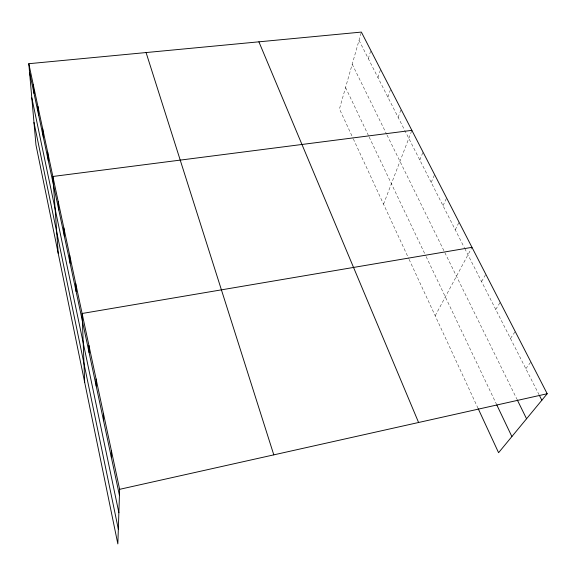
<?xml version="1.0" encoding="UTF-8"?>
<svg xmlns="http://www.w3.org/2000/svg" width="576" height="576" viewBox="0 0 576 576"><rect width="100%" height="100%" fill="white"/><g stroke="black" fill="none" stroke-linecap="round" stroke-linejoin="round"><path stroke-width="0.43" stroke-dasharray="2.88 2.16" d="M361.138 32.911L339.444 108.929L352.944 138.082M368.338 58.68L370.57 51.286M377.957 77.616L380.57 69.444M387.893 97.186L390.65 89.064M398.174 117.418L400.788 110.16M383.537 204.185L411.869 130.356M419.803 159.998L423.036 152.093M431.201 182.434L434.614 174.622M443.016 205.682L446.609 197.971M455.263 229.788L459.058 222.199M435.197 315.778L471.982 247.342M481.572 281.585L485.82 274.277M495.727 309.449L500.227 302.314M510.466 338.465L515.232 331.517M525.823 368.698L530.87 361.966M359.021 40.349L464.393 247.774M464.789 248.551L539.042 394.711M352.21 64.21L386.64 134.237M387.036 135.036L516.838 399.017M345.564 87.494L368.77 136.202M369.144 137.002L425.729 255.758M426.118 256.565L496.375 404.028M353.311 138.888L408.715 258.574M409.082 259.373L478.188 408.643"/><path stroke-width="0.86" d="M111.319 457.207L111.406 450.734M28.8 63.706L119.635 489.326L117.842 543.917L35.964 144.965L28.8 63.706L361.375 32.083L547.2 393.739L498.578 452.7L478.188 408.643M119.635 489.326L547.2 393.739M471.982 247.342L82.109 313.488L84.686 382.356M411.869 130.356L52.87 176.472L58.198 253.31M539.446 395.503L541.843 400.234M517.226 399.802L526.55 418.774M496.757 404.834L511.877 436.572M258.905 41.832L418.586 422.489M146.081 52.56L273.802 454.86M29.578 72.511L119.441 495.418M31.81 97.855L118.872 512.719M33.977 122.443L118.332 529.157M33.264 84.636L34.013 93.377M37.894 106.33L38.606 115.006M42.703 128.837L43.373 137.426M47.686 152.201L48.312 160.697M58.255 201.701L58.788 209.974M63.857 227.952L64.332 236.088M69.689 255.29L70.106 263.268M75.766 283.774L76.126 291.571M88.934 345.463L89.136 352.829M96.077 378.929L96.192 386.028M103.558 413.978L103.579 420.782"/></g></svg>
